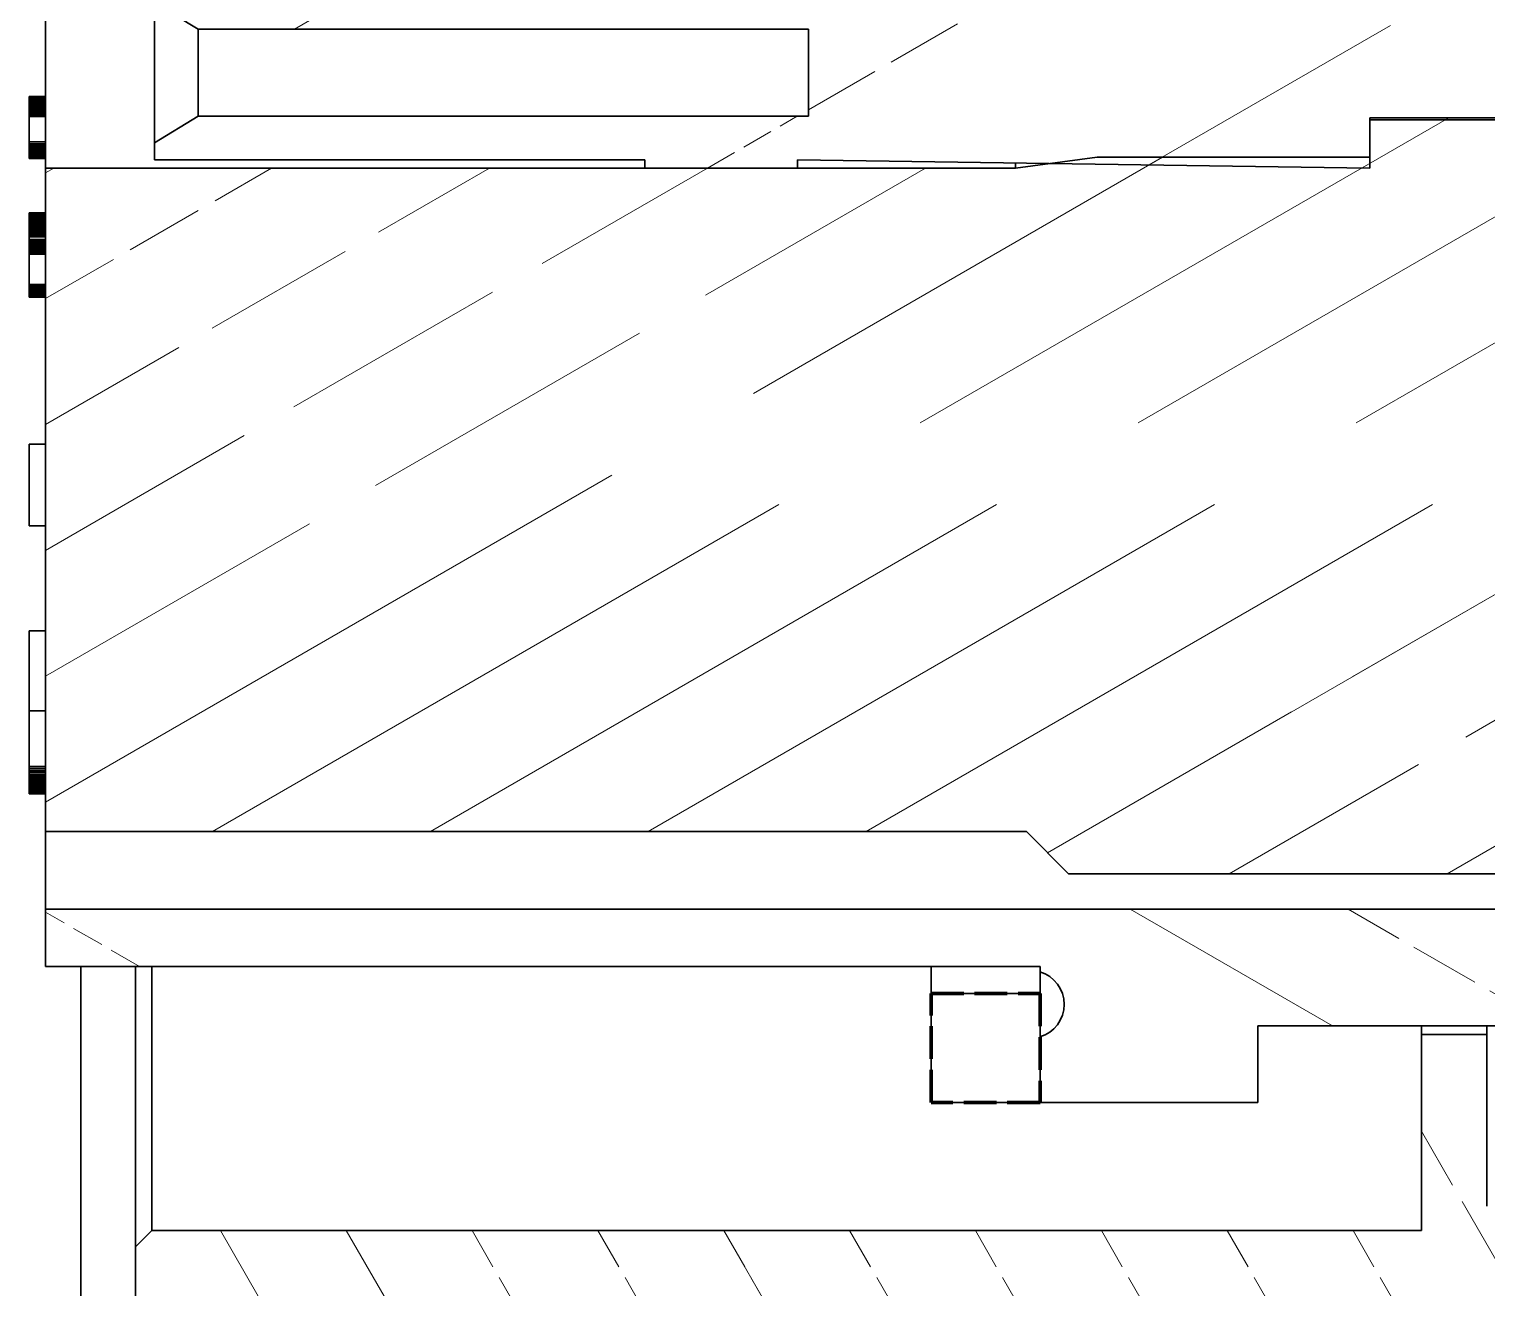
# Model space of a CAD drawing. Extents: x 23 to 417, y 3 to 294.
# Drawn here: x 310.43 to 323.81, y 120 to 131.55 of the extents above; entities that cross this region are included whole.
import ezdxf

# ---------------------------------------------------------------- set-up
doc = ezdxf.new("R2010")
doc.units = 0
doc.linetypes.add('DASHED', pattern=[15, 12, -3])
doc.layers.get('0').update_dxf_attribs({"lineweight": 13})

# ---------------------------------------------------------------- blocks, each defined once
blk = doc.blocks.new('BLOCK4532')
at = {"color": 7, "lineweight": 35, "ltscale": 0.04375}
for p, q in [((-18.25, -8.7), (-18.25, -6.95)), ((-18.25, -10.45), (-18.25, -8.7))]:
    blk.add_line(p, q, dxfattribs=at)
at = {"color": 7, "lineweight": 35, "ltscale": 0.023388}
for p, q in [((-15.45, -7.9), (-16.25, -7.415)), ((-15.45, -9.5), (-16.25, -9.985))]:
    blk.add_line(p, q, dxfattribs=at)
at = {"color": 7, "lineweight": 35, "ltscale": 0.060317}
blk.add_line((-16.25, -9.828), (-16.25, -7.415), dxfattribs=at)
at = {"color": 7, "lineweight": 35, "ltscale": 0.28}
for p, q in [((-15.45, -7.9), (-4.25, -7.9)), ((-15.45, -9.5), (-4.25, -9.5))]:
    blk.add_line(p, q, dxfattribs=at)
at = {"color": 7, "lineweight": 35, "ltscale": 0.037552}
blk.add_line((-15.45, -9.402), (-15.45, -7.9), dxfattribs=at)
at = {"color": 7, "lineweight": 35, "ltscale": 0.04}
blk.add_line((-4.25, -7.9), (-4.25, -9.5), dxfattribs=at)
at = {"color": 7, "lineweight": 35, "ltscale": 0.0075}
for p, q in [((-18.25, -9.138), (-18.55, -9.138)), ((-18.25, -9.138), (-18.55, -9.138)), ((-18.25, -9.139), (-18.55, -9.139)), ((-18.25, -9.141), (-18.55, -9.141)), ((-18.25, -9.143), (-18.55, -9.143)), ((-18.25, -9.146), (-18.55, -9.146)), ((-18.25, -9.15), (-18.55, -9.15)), ((-18.25, -9.154), (-18.55, -9.154)), ((-18.25, -9.159), (-18.55, -9.159)), ((-18.25, -9.165), (-18.55, -9.165)), ((-18.25, -9.171), (-18.55, -9.171)), ((-18.25, -9.178), (-18.55, -9.178)), ((-18.25, -9.185), (-18.55, -9.185)), ((-18.25, -9.192), (-18.55, -9.192)), ((-18.25, -9.2), (-18.55, -9.2)), ((-18.25, -9.208), (-18.55, -9.208)), ((-18.25, -9.216), (-18.55, -9.216)), ((-18.25, -9.225), (-18.55, -9.225)), ((-18.25, -9.234), (-18.55, -9.234)), ((-18.25, -9.244), (-18.55, -9.244)), ((-18.25, -9.253), (-18.55, -9.253)), ((-18.25, -9.263), (-18.55, -9.263)), ((-18.25, -9.274), (-18.55, -9.274)), ((-18.25, -9.285), (-18.55, -9.285)), ((-18.25, -9.297), (-18.55, -9.297)), ((-18.25, -9.309), (-18.55, -9.309)), ((-18.25, -9.322), (-18.55, -9.322)), ((-18.25, -9.336), (-18.55, -9.336)), ((-18.25, -9.349), (-18.55, -9.349)), ((-18.25, -9.364), (-18.55, -9.364)), ((-18.25, -9.379), (-18.55, -9.379)), ((-18.25, -9.389), (-18.55, -9.389)), ((-18.25, -9.4), (-18.55, -9.4)), ((-18.25, -9.414), (-18.55, -9.414)), ((-18.25, -9.428), (-18.55, -9.428)), ((-18.25, -9.445), (-18.55, -9.445)), ((-18.25, -9.462), (-18.55, -9.462)), ((-18.25, -9.482), (-18.55, -9.482)), ((-18.25, -9.502), (-18.55, -9.502)), ((-18.25, -9.969), (-18.55, -9.969)), ((-18.25, -10.004), (-18.55, -10.004)), ((-18.25, -10.034), (-18.55, -10.034)), ((-18.25, -10.061), (-18.55, -10.061)), ((-18.25, -10.084), (-18.55, -10.084)), ((-18.25, -10.103), (-18.55, -10.103)), ((-18.25, -10.119), (-18.55, -10.119)), ((-18.25, -10.132), (-18.55, -10.132)), ((-18.25, -10.146), (-18.55, -10.146)), ((-18.25, -10.159), (-18.55, -10.159)), ((-18.25, -10.172), (-18.55, -10.172)), ((-18.25, -10.186), (-18.55, -10.186)), ((-18.25, -10.199), (-18.55, -10.199)), ((-18.25, -10.211), (-18.55, -10.211)), ((-18.25, -10.224), (-18.55, -10.224)), ((-18.25, -10.237), (-18.55, -10.237)), ((-18.25, -10.249), (-18.55, -10.249)), ((-18.25, -10.251), (-18.55, -10.251)), ((-18.25, -10.256), (-18.55, -10.256)), ((-18.25, -10.261), (-18.55, -10.261)), ((-18.25, -10.265), (-18.55, -10.265)), ((-18.25, -10.268), (-18.55, -10.268)), ((-18.25, -10.271), (-18.55, -10.271)), ((-18.25, -10.272), (-18.55, -10.272)), ((-18.25, -10.274), (-18.55, -10.274)), ((-18.25, -10.274), (-18.55, -10.274)), ((-18.25, -11.269), (-18.55, -11.269)), ((-18.25, -11.27), (-18.55, -11.27)), ((-18.25, -11.271), (-18.55, -11.271)), ((-18.25, -11.274), (-18.55, -11.274)), ((-18.25, -11.278), (-18.55, -11.278)), ((-18.25, -11.282), (-18.55, -11.282)), ((-18.25, -11.288), (-18.55, -11.288)), ((-18.25, -11.295), (-18.55, -11.295)), ((-18.25, -11.303), (-18.55, -11.303)), ((-18.25, -11.312), (-18.55, -11.312)), ((-18.25, -11.322), (-18.55, -11.322)), ((-18.25, -11.333), (-18.55, -11.333)), ((-18.25, -11.345), (-18.55, -11.345)), ((-18.25, -11.357), (-18.55, -11.357)), ((-18.25, -11.371), (-18.55, -11.371)), ((-18.25, -11.385), (-18.55, -11.385)), ((-18.25, -11.4), (-18.55, -11.4)), ((-18.25, -11.416), (-18.55, -11.416)), ((-18.25, -11.433), (-18.55, -11.433)), ((-18.25, -11.45), (-18.55, -11.45)), ((-18.25, -11.469), (-18.55, -11.469)), ((-18.25, -11.488), (-18.55, -11.488)), ((-18.25, -11.509), (-18.55, -11.509)), ((-18.25, -11.53), (-18.55, -11.53)), ((-18.25, -11.553), (-18.55, -11.553)), ((-18.25, -11.577), (-18.55, -11.577)), ((-18.25, -11.602), (-18.55, -11.602)), ((-18.25, -11.629), (-18.55, -11.629)), ((-18.25, -11.656), (-18.55, -11.656)), ((-18.25, -11.685), (-18.55, -11.685)), ((-18.25, -11.714), (-18.55, -11.714)), ((-18.25, -11.763), (-18.55, -11.763)), ((-18.25, -11.766), (-18.55, -11.766)), ((-18.25, -11.794), (-18.55, -11.794)), ((-18.25, -11.823), (-18.55, -11.823)), ((-18.25, -11.853), (-18.55, -11.853)), ((-18.25, -11.883), (-18.55, -11.883)), ((-18.25, -11.913), (-18.55, -11.913)), ((-18.25, -11.944), (-18.55, -11.944)), ((-18.25, -11.975), (-18.55, -11.975)), ((-18.25, -12.007), (-18.55, -12.007)), ((-18.25, -12.029), (-18.55, -12.029)), ((-18.25, -12.586), (-18.55, -12.586)), ((-18.25, -12.609), (-18.55, -12.609)), ((-18.25, -12.63), (-18.55, -12.63)), ((-18.25, -12.651), (-18.55, -12.651)), ((-18.25, -12.67), (-18.55, -12.67)), ((-18.25, -12.688), (-18.55, -12.688)), ((-18.25, -12.705), (-18.55, -12.705)), ((-18.25, -12.721), (-18.55, -12.721)), ((-18.25, -12.736), (-18.55, -12.736)), ((-18.25, -12.749), (-18.55, -12.749)), ((-18.25, -12.761), (-18.55, -12.761)), ((-18.25, -12.773), (-18.55, -12.773)), ((-18.25, -12.783), (-18.55, -12.783)), ((-18.25, -12.791), (-18.55, -12.791)), ((-18.25, -12.799), (-18.55, -12.799)), ((-18.25, -12.806), (-18.55, -12.806)), ((-18.25, -12.811), (-18.55, -12.811)), ((-18.25, -12.815), (-18.55, -12.815)), ((-18.25, -12.818), (-18.55, -12.818)), ((-18.25, -12.82), (-18.55, -12.82)), ((-18.25, -12.82), (-18.55, -12.82)), ((-18.25, -15.515), (-18.55, -15.515)), ((-18.25, -17.015), (-18.55, -17.015)), ((-18.25, -18.942), (-18.55, -18.942)), ((-18.25, -20.41), (-18.55, -20.41)), ((-18.25, -21.433), (-18.55, -21.433)), ((-18.25, -21.469), (-18.55, -21.469)), ((-18.25, -21.504), (-18.55, -21.504)), ((-18.25, -21.538), (-18.55, -21.538)), ((-18.25, -21.57), (-18.55, -21.57)), ((-18.25, -21.6), (-18.55, -21.6)), ((-18.25, -21.628), (-18.55, -21.628)), ((-18.25, -21.655), (-18.55, -21.655)), ((-18.25, -21.679), (-18.55, -21.679)), ((-18.25, -21.703), (-18.55, -21.703)), ((-18.25, -21.724), (-18.55, -21.724)), ((-18.25, -21.744), (-18.55, -21.744)), ((-18.25, -21.764), (-18.55, -21.764)), ((-18.25, -21.782), (-18.55, -21.782)), ((-18.25, -21.799), (-18.55, -21.799)), ((-18.25, -21.815), (-18.55, -21.815)), ((-18.25, -21.83), (-18.55, -21.83)), ((-18.25, -21.845), (-18.55, -21.845)), ((-18.25, -21.858), (-18.55, -21.858)), ((-18.25, -21.87), (-18.55, -21.87)), ((-18.25, -21.882), (-18.55, -21.882)), ((-18.25, -21.892), (-18.55, -21.892)), ((-18.25, -21.901), (-18.55, -21.901)), ((-18.25, -21.909), (-18.55, -21.909)), ((-18.25, -21.916), (-18.55, -21.916)), ((-18.25, -21.922), (-18.55, -21.922)), ((-18.25, -21.927), (-18.55, -21.927)), ((-18.25, -21.931), (-18.55, -21.931)), ((-18.25, -21.934), (-18.55, -21.934)), ((-18.25, -21.935), (-18.55, -21.935)), ((-18.25, -21.936), (-18.55, -21.936))]:
    blk.add_line(p, q, dxfattribs=at)
at = {"color": 7, "lineweight": 35, "ltscale": 4.08e-05}
blk.add_line((-18.55, -9.139), (-18.55, -9.141), dxfattribs=at)
at = {"color": 7, "lineweight": 35, "ltscale": 5.76e-05}
blk.add_line((-18.55, -9.141), (-18.55, -9.143), dxfattribs=at)
at = {"color": 7, "lineweight": 35, "ltscale": 7.3625e-05}
for p, q in [((-18.55, -9.143), (-18.55, -9.146)), ((-18.55, -12.815), (-18.55, -12.818))]:
    blk.add_line(p, q, dxfattribs=at)
at = {"color": 7, "lineweight": 35, "ltscale": 9.0025e-05}
blk.add_line((-18.55, -9.146), (-18.55, -9.15), dxfattribs=at)
at = {"color": 7, "lineweight": 35, "ltscale": 0.00010645}
blk.add_line((-18.55, -9.15), (-18.55, -9.154), dxfattribs=at)
at = {"color": 7, "lineweight": 35, "ltscale": 0.000122825}
blk.add_line((-18.55, -9.154), (-18.55, -9.159), dxfattribs=at)
at = {"color": 7, "lineweight": 35, "ltscale": 0.00013885}
blk.add_line((-18.55, -9.159), (-18.55, -9.165), dxfattribs=at)
at = {"color": 7, "lineweight": 35, "ltscale": 0.00015565}
blk.add_line((-18.55, -9.165), (-18.55, -9.171), dxfattribs=at)
at = {"color": 7, "lineweight": 35, "ltscale": 0.00016785}
blk.add_line((-18.55, -9.171), (-18.55, -9.178), dxfattribs=at)
at = {"color": 7, "lineweight": 35, "ltscale": 0.0001766}
blk.add_line((-18.55, -9.178), (-18.55, -9.185), dxfattribs=at)
at = {"color": 7, "lineweight": 35, "ltscale": 0.00018465}
blk.add_line((-18.55, -9.185), (-18.55, -9.192), dxfattribs=at)
at = {"color": 7, "lineweight": 35, "ltscale": 0.0001934}
blk.add_line((-18.55, -9.192), (-18.55, -9.2), dxfattribs=at)
at = {"color": 7, "lineweight": 35, "ltscale": 0.000201425}
blk.add_line((-18.55, -9.2), (-18.55, -9.208), dxfattribs=at)
at = {"color": 7, "lineweight": 35, "ltscale": 0.000210175}
blk.add_line((-18.55, -9.208), (-18.55, -9.216), dxfattribs=at)
at = {"color": 7, "lineweight": 35, "ltscale": 0.000218575}
blk.add_line((-18.55, -9.216), (-18.55, -9.225), dxfattribs=at)
at = {"color": 7, "lineweight": 35, "ltscale": 0.000226975}
blk.add_line((-18.55, -9.225), (-18.55, -9.234), dxfattribs=at)
at = {"color": 7, "lineweight": 35, "ltscale": 0.00023575}
blk.add_line((-18.55, -9.234), (-18.55, -9.244), dxfattribs=at)
at = {"color": 7, "lineweight": 35, "ltscale": 0.000243775}
blk.add_line((-18.55, -9.244), (-18.55, -9.253), dxfattribs=at)
at = {"color": 7, "lineweight": 35, "ltscale": 0.000254825}
blk.add_line((-18.55, -9.253), (-18.55, -9.263), dxfattribs=at)
at = {"color": 7, "lineweight": 35, "ltscale": 0.0002674}
blk.add_line((-18.55, -9.263), (-18.55, -9.274), dxfattribs=at)
at = {"color": 7, "lineweight": 35, "ltscale": 0.00028075}
blk.add_line((-18.55, -9.274), (-18.55, -9.285), dxfattribs=at)
at = {"color": 7, "lineweight": 35, "ltscale": 0.00029375}
blk.add_line((-18.55, -9.285), (-18.55, -9.297), dxfattribs=at)
at = {"color": 7, "lineweight": 35, "ltscale": 0.000307075}
blk.add_line((-18.55, -9.297), (-18.55, -9.309), dxfattribs=at)
at = {"color": 7, "lineweight": 35, "ltscale": 0.000319675}
blk.add_line((-18.55, -9.309), (-18.55, -9.322), dxfattribs=at)
at = {"color": 7, "lineweight": 35, "ltscale": 0.000333025}
blk.add_line((-18.55, -9.322), (-18.55, -9.336), dxfattribs=at)
at = {"color": 7, "lineweight": 35, "ltscale": 0.000346}
blk.add_line((-18.55, -9.336), (-18.55, -9.349), dxfattribs=at)
at = {"color": 7, "lineweight": 35, "ltscale": 0.00035895}
blk.add_line((-18.55, -9.349), (-18.55, -9.364), dxfattribs=at)
at = {"color": 7, "lineweight": 35, "ltscale": 0.000371925}
blk.add_line((-18.55, -9.364), (-18.55, -9.379), dxfattribs=at)
at = {"color": 7, "lineweight": 35, "ltscale": 0.00025445}
blk.add_line((-18.55, -9.379), (-18.55, -9.389), dxfattribs=at)
at = {"color": 7, "lineweight": 35, "ltscale": 0.0002922}
blk.add_line((-18.55, -9.389), (-18.55, -9.4), dxfattribs=at)
at = {"color": 7, "lineweight": 35, "ltscale": 0.000329975}
blk.add_line((-18.55, -9.4), (-18.55, -9.414), dxfattribs=at)
at = {"color": 7, "lineweight": 35, "ltscale": 0.00036775}
blk.add_line((-18.55, -9.414), (-18.55, -9.428), dxfattribs=at)
at = {"color": 7, "lineweight": 35, "ltscale": 0.000405875}
blk.add_line((-18.55, -9.428), (-18.55, -9.445), dxfattribs=at)
at = {"color": 7, "lineweight": 35, "ltscale": 0.000443275}
blk.add_line((-18.55, -9.445), (-18.55, -9.462), dxfattribs=at)
at = {"color": 7, "lineweight": 35, "ltscale": 0.0004814}
blk.add_line((-18.55, -9.462), (-18.55, -9.482), dxfattribs=at)
at = {"color": 7, "lineweight": 35, "ltscale": 0.000519175}
blk.add_line((-18.55, -9.482), (-18.55, -9.502), dxfattribs=at)
at = {"color": 7, "lineweight": 35, "ltscale": 0.00055735}
blk.add_line((-18.55, -9.502), (-18.55, -9.525), dxfattribs=at)
at = {"color": 7, "lineweight": 35, "ltscale": 0.000595075}
blk.add_line((-18.55, -9.525), (-18.55, -9.548), dxfattribs=at)
at = {"color": 7, "lineweight": 35, "ltscale": 0.006139}
blk.add_line((-18.55, -9.548), (-18.55, -9.794), dxfattribs=at)
at = {"color": 7, "lineweight": 35, "ltscale": 0.002448}
blk.add_line((-15.45, -9.5), (-15.45, -9.402), dxfattribs=at)
at = {"color": 7, "lineweight": 35, "ltscale": 0.1375}
blk.add_line((11.55, -9.525), (6.05, -9.525), dxfattribs=at)
at = {"color": 7, "lineweight": 35, "ltscale": 0.018115}
blk.add_line((6.05, -9.525), (6.05, -10.25), dxfattribs=at)
at = {"color": 7, "lineweight": 35, "ltscale": 0.14}
blk.add_line((6.05, -9.565), (11.65, -9.565), dxfattribs=at)
at = {"color": 7, "lineweight": 35, "ltscale": 0.022125}
blk.add_line((6.05, -9.565), (6.05, -10.45), dxfattribs=at)
at = {"color": 7, "lineweight": 35, "ltscale": 0.001237}
blk.add_line((-18.55, -9.794), (-18.55, -9.844), dxfattribs=at)
at = {"color": 7, "lineweight": 35, "ltscale": 0.001143}
blk.add_line((-18.55, -9.844), (-18.55, -9.889), dxfattribs=at)
at = {"color": 7, "lineweight": 35, "ltscale": 0.001048}
blk.add_line((-18.55, -9.889), (-18.55, -9.931), dxfattribs=at)
at = {"color": 7, "lineweight": 35, "ltscale": 0.003933}
blk.add_line((-16.25, -9.985), (-16.25, -9.828), dxfattribs=at)
at = {"color": 7, "lineweight": 35, "ltscale": 0.000953675}
blk.add_line((-18.55, -9.931), (-18.55, -9.969), dxfattribs=at)
at = {"color": 7, "lineweight": 35, "ltscale": 0.00085945}
blk.add_line((-18.55, -9.969), (-18.55, -10.004), dxfattribs=at)
at = {"color": 7, "lineweight": 35, "ltscale": 0.000765225}
blk.add_line((-18.55, -10.004), (-18.55, -10.034), dxfattribs=at)
at = {"color": 7, "lineweight": 35, "ltscale": 0.00067025}
blk.add_line((-18.55, -10.034), (-18.55, -10.061), dxfattribs=at)
at = {"color": 7, "lineweight": 35, "ltscale": 0.0005764}
blk.add_line((-18.55, -10.061), (-18.55, -10.084), dxfattribs=at)
at = {"color": 7, "lineweight": 35, "ltscale": 0.0004818}
blk.add_line((-18.55, -10.084), (-18.55, -10.103), dxfattribs=at)
at = {"color": 7, "lineweight": 35, "ltscale": 0.0003872}
blk.add_line((-18.55, -10.103), (-18.55, -10.119), dxfattribs=at)
at = {"color": 7, "lineweight": 35, "ltscale": 0.000339125}
blk.add_line((-18.55, -10.119), (-18.55, -10.132), dxfattribs=at)
at = {"color": 7, "lineweight": 35, "ltscale": 0.000335675}
blk.add_line((-18.55, -10.132), (-18.55, -10.146), dxfattribs=at)
at = {"color": 7, "lineweight": 35, "ltscale": 0.000333425}
blk.add_line((-18.55, -10.146), (-18.55, -10.159), dxfattribs=at)
at = {"color": 7, "lineweight": 35, "ltscale": 0.00033035}
blk.add_line((-18.55, -10.159), (-18.55, -10.172), dxfattribs=at)
at = {"color": 7, "lineweight": 35, "ltscale": 0.007875}
blk.add_line((-16.25, -9.985), (-16.25, -10.3), dxfattribs=at)
at = {"color": 7, "lineweight": 35, "ltscale": 0.0003273}
blk.add_line((-18.55, -10.172), (-18.55, -10.186), dxfattribs=at)
at = {"color": 7, "lineweight": 35, "ltscale": 0.000325}
blk.add_line((-18.55, -10.186), (-18.55, -10.199), dxfattribs=at)
at = {"color": 7, "lineweight": 35, "ltscale": 0.000321975}
blk.add_line((-18.55, -10.199), (-18.55, -10.211), dxfattribs=at)
at = {"color": 7, "lineweight": 35, "ltscale": 0.0003189}
blk.add_line((-18.55, -10.211), (-18.55, -10.224), dxfattribs=at)
at = {"color": 7, "lineweight": 35, "ltscale": 0.000316225}
blk.add_line((-18.55, -10.224), (-18.55, -10.237), dxfattribs=at)
at = {"color": 7, "lineweight": 35, "ltscale": 0.000313575}
blk.add_line((-18.55, -10.237), (-18.55, -10.249), dxfattribs=at)
at = {"color": 7, "lineweight": 35, "ltscale": 0.000134275}
blk.add_line((-18.55, -10.251), (-18.55, -10.256), dxfattribs=at)
at = {"color": 7, "lineweight": 35, "ltscale": 0.00011635}
blk.add_line((-18.55, -10.256), (-18.55, -10.261), dxfattribs=at)
at = {"color": 7, "lineweight": 35, "ltscale": 9.88e-05}
blk.add_line((-18.55, -10.261), (-18.55, -10.265), dxfattribs=at)
at = {"color": 7, "lineweight": 35, "ltscale": 8.05e-05}
blk.add_line((-18.55, -10.265), (-18.55, -10.268), dxfattribs=at)
at = {"color": 7, "lineweight": 35, "ltscale": 6.255e-05}
blk.add_line((-18.55, -10.268), (-18.55, -10.271), dxfattribs=at)
at = {"color": 7, "lineweight": 35, "ltscale": 4.4625e-05}
blk.add_line((-18.55, -10.271), (-18.55, -10.272), dxfattribs=at)
at = {"color": 7, "lineweight": 35, "ltscale": 2.71e-05}
blk.add_line((-18.55, -10.272), (-18.55, -10.274), dxfattribs=at)
at = {"color": 7, "lineweight": 35, "ltscale": 0.225}
blk.add_line((-16.25, -10.3), (-7.25, -10.3), dxfattribs=at)
at = {"color": 7, "lineweight": 35, "ltscale": 0.00375}
for p, q in [((-7.25, -10.3), (-7.25, -10.45)), ((-4.45, -10.3), (-4.45, -10.45))]:
    blk.add_line(p, q, dxfattribs=at)
at = {"color": 7, "lineweight": 35, "ltscale": 0.262527}
blk.add_line((-4.45, -10.3), (6.05, -10.45), dxfattribs=at)
at = {"color": 7, "lineweight": 35, "ltscale": 0.037832}
blk.add_line((1.05, -10.25), (-0.45, -10.45), dxfattribs=at)
blk.add_line((1.05, -10.25), (-0.45, -10.45), dxfattribs=at)
at = {"color": 7, "lineweight": 35, "ltscale": 0.002326}
blk.add_line((-0.45, -10.45), (-0.45, -10.357), dxfattribs=at)
at = {"color": 7, "lineweight": 35, "ltscale": 0.125}
blk.add_line((6.05, -10.25), (1.05, -10.25), dxfattribs=at)
at = {"color": 7, "lineweight": 35, "ltscale": 0.304375}
blk.add_line((-18.25, -22.625), (-18.25, -10.45), dxfattribs=at)
at = {"color": 7, "lineweight": 35, "ltscale": 0.445}
blk.add_line((-0.45, -10.45), (-18.25, -10.45), dxfattribs=at)
at = {"color": 7, "lineweight": 35, "ltscale": 0.07}
blk.add_line((-7.25, -10.45), (-4.45, -10.45), dxfattribs=at)
at = {"color": 7, "lineweight": 35, "ltscale": 3.9675e-05}
blk.add_line((-18.55, -11.27), (-18.55, -11.271), dxfattribs=at)
at = {"color": 7, "lineweight": 35, "ltscale": 6.56e-05}
blk.add_line((-18.55, -11.271), (-18.55, -11.274), dxfattribs=at)
at = {"color": 7, "lineweight": 35, "ltscale": 9.2325e-05}
blk.add_line((-18.55, -11.274), (-18.55, -11.278), dxfattribs=at)
at = {"color": 7, "lineweight": 35, "ltscale": 0.00011865}
blk.add_line((-18.55, -11.278), (-18.55, -11.282), dxfattribs=at)
at = {"color": 7, "lineweight": 35, "ltscale": 0.00014495}
blk.add_line((-18.55, -11.282), (-18.55, -11.288), dxfattribs=at)
at = {"color": 7, "lineweight": 35, "ltscale": 0.000171275}
blk.add_line((-18.55, -11.288), (-18.55, -11.295), dxfattribs=at)
at = {"color": 7, "lineweight": 35, "ltscale": 0.0001976}
blk.add_line((-18.55, -11.295), (-18.55, -11.303), dxfattribs=at)
at = {"color": 7, "lineweight": 35, "ltscale": 0.000223925}
blk.add_line((-18.55, -11.303), (-18.55, -11.312), dxfattribs=at)
at = {"color": 7, "lineweight": 35, "ltscale": 0.00025025}
for p, q in [((-18.55, -11.312), (-18.55, -11.322)), ((-18.55, -12.773), (-18.55, -12.783))]:
    blk.add_line(p, q, dxfattribs=at)
at = {"color": 7, "lineweight": 35, "ltscale": 0.0002739}
blk.add_line((-18.55, -11.322), (-18.55, -11.333), dxfattribs=at)
at = {"color": 7, "lineweight": 35, "ltscale": 0.000294475}
blk.add_line((-18.55, -11.333), (-18.55, -11.345), dxfattribs=at)
at = {"color": 7, "lineweight": 35, "ltscale": 0.0003151}
blk.add_line((-18.55, -11.345), (-18.55, -11.357), dxfattribs=at)
at = {"color": 7, "lineweight": 35, "ltscale": 0.000336075}
blk.add_line((-18.55, -11.357), (-18.55, -11.371), dxfattribs=at)
at = {"color": 7, "lineweight": 35, "ltscale": 0.000356675}
blk.add_line((-18.55, -11.371), (-18.55, -11.385), dxfattribs=at)
at = {"color": 7, "lineweight": 35, "ltscale": 0.00037765}
blk.add_line((-18.55, -11.385), (-18.55, -11.4), dxfattribs=at)
at = {"color": 7, "lineweight": 35, "ltscale": 0.000397875}
blk.add_line((-18.55, -11.4), (-18.55, -11.416), dxfattribs=at)
at = {"color": 7, "lineweight": 35, "ltscale": 0.00041885}
blk.add_line((-18.55, -11.416), (-18.55, -11.433), dxfattribs=at)
at = {"color": 7, "lineweight": 35, "ltscale": 0.00043985}
blk.add_line((-18.55, -11.433), (-18.55, -11.45), dxfattribs=at)
at = {"color": 7, "lineweight": 35, "ltscale": 0.000460425}
blk.add_line((-18.55, -11.45), (-18.55, -11.469), dxfattribs=at)
at = {"color": 7, "lineweight": 35, "ltscale": 0.00048485}
blk.add_line((-18.55, -11.469), (-18.55, -11.488), dxfattribs=at)
at = {"color": 7, "lineweight": 35, "ltscale": 0.00051345}
blk.add_line((-18.55, -11.488), (-18.55, -11.509), dxfattribs=at)
at = {"color": 7, "lineweight": 35, "ltscale": 0.00054245}
blk.add_line((-18.55, -11.509), (-18.55, -11.53), dxfattribs=at)
at = {"color": 7, "lineweight": 35, "ltscale": 0.000571075}
blk.add_line((-18.55, -11.53), (-18.55, -11.553), dxfattribs=at)
at = {"color": 7, "lineweight": 35, "ltscale": 0.000599275}
blk.add_line((-18.55, -11.553), (-18.55, -11.577), dxfattribs=at)
at = {"color": 7, "lineweight": 35, "ltscale": 0.0006283}
blk.add_line((-18.55, -11.577), (-18.55, -11.602), dxfattribs=at)
at = {"color": 7, "lineweight": 35, "ltscale": 0.000656875}
blk.add_line((-18.55, -11.602), (-18.55, -11.629), dxfattribs=at)
at = {"color": 7, "lineweight": 35, "ltscale": 0.0006855}
blk.add_line((-18.55, -11.629), (-18.55, -11.656), dxfattribs=at)
at = {"color": 7, "lineweight": 35, "ltscale": 0.0007145}
blk.add_line((-18.55, -11.656), (-18.55, -11.685), dxfattribs=at)
at = {"color": 7, "lineweight": 35, "ltscale": 0.000742725}
blk.add_line((-18.55, -11.685), (-18.55, -11.714), dxfattribs=at)
at = {"color": 7, "lineweight": 35, "ltscale": 0.001228}
blk.add_line((-18.55, -11.714), (-18.55, -11.763), dxfattribs=at)
at = {"color": 7, "lineweight": 35, "ltscale": 0.00071335}
blk.add_line((-18.55, -11.766), (-18.55, -11.794), dxfattribs=at)
at = {"color": 7, "lineweight": 35, "ltscale": 0.000725175}
blk.add_line((-18.55, -11.794), (-18.55, -11.823), dxfattribs=at)
at = {"color": 7, "lineweight": 35, "ltscale": 0.000737}
blk.add_line((-18.55, -11.823), (-18.55, -11.853), dxfattribs=at)
at = {"color": 7, "lineweight": 35, "ltscale": 0.00074845}
blk.add_line((-18.55, -11.853), (-18.55, -11.883), dxfattribs=at)
at = {"color": 7, "lineweight": 35, "ltscale": 0.00076065}
blk.add_line((-18.55, -11.883), (-18.55, -11.913), dxfattribs=at)
at = {"color": 7, "lineweight": 35, "ltscale": 0.000772075}
blk.add_line((-18.55, -11.913), (-18.55, -11.944), dxfattribs=at)
at = {"color": 7, "lineweight": 35, "ltscale": 0.000784325}
blk.add_line((-18.55, -11.944), (-18.55, -11.975), dxfattribs=at)
at = {"color": 7, "lineweight": 35, "ltscale": 0.000795725}
blk.add_line((-18.55, -11.975), (-18.55, -12.007), dxfattribs=at)
at = {"color": 7, "lineweight": 35, "ltscale": 0.000551603}
blk.add_line((-18.55, -12.007), (-18.55, -12.029), dxfattribs=at)
at = {"color": 7, "lineweight": 35, "ltscale": 0.013916}
blk.add_line((-18.55, -12.029), (-18.55, -12.586), dxfattribs=at)
at = {"color": 7, "lineweight": 35, "ltscale": 0.000568775}
blk.add_line((-18.55, -12.586), (-18.55, -12.609), dxfattribs=at)
at = {"color": 7, "lineweight": 35, "ltscale": 0.000539775}
blk.add_line((-18.55, -12.609), (-18.55, -12.63), dxfattribs=at)
at = {"color": 7, "lineweight": 35, "ltscale": 0.000510775}
blk.add_line((-18.55, -12.63), (-18.55, -12.651), dxfattribs=at)
at = {"color": 7, "lineweight": 35, "ltscale": 0.0004822}
blk.add_line((-18.55, -12.651), (-18.55, -12.67), dxfattribs=at)
at = {"color": 7, "lineweight": 35, "ltscale": 0.000453175}
blk.add_line((-18.55, -12.67), (-18.55, -12.688), dxfattribs=at)
at = {"color": 7, "lineweight": 35, "ltscale": 0.0004242}
blk.add_line((-18.55, -12.688), (-18.55, -12.705), dxfattribs=at)
at = {"color": 7, "lineweight": 35, "ltscale": 0.0003952}
blk.add_line((-18.55, -12.705), (-18.55, -12.721), dxfattribs=at)
at = {"color": 7, "lineweight": 35, "ltscale": 0.0003666}
blk.add_line((-18.55, -12.721), (-18.55, -12.736), dxfattribs=at)
at = {"color": 7, "lineweight": 35, "ltscale": 0.0003376}
blk.add_line((-18.55, -12.736), (-18.55, -12.749), dxfattribs=at)
at = {"color": 7, "lineweight": 35, "ltscale": 0.0003086}
blk.add_line((-18.55, -12.749), (-18.55, -12.761), dxfattribs=at)
at = {"color": 7, "lineweight": 35, "ltscale": 0.000279225}
blk.add_line((-18.55, -12.761), (-18.55, -12.773), dxfattribs=at)
at = {"color": 7, "lineweight": 35, "ltscale": 0.0002205}
blk.add_line((-18.55, -12.783), (-18.55, -12.791), dxfattribs=at)
at = {"color": 7, "lineweight": 35, "ltscale": 0.0001911}
blk.add_line((-18.55, -12.791), (-18.55, -12.799), dxfattribs=at)
at = {"color": 7, "lineweight": 35, "ltscale": 0.00016175}
blk.add_line((-18.55, -12.799), (-18.55, -12.806), dxfattribs=at)
at = {"color": 7, "lineweight": 35, "ltscale": 0.000132375}
blk.add_line((-18.55, -12.806), (-18.55, -12.811), dxfattribs=at)
at = {"color": 7, "lineweight": 35, "ltscale": 0.000103}
blk.add_line((-18.55, -12.811), (-18.55, -12.815), dxfattribs=at)
at = {"color": 7, "lineweight": 35, "ltscale": 4.425e-05}
blk.add_line((-18.55, -12.818), (-18.55, -12.82), dxfattribs=at)
at = {"color": 7, "lineweight": 35, "ltscale": 0.0375}
blk.add_line((-18.55, -15.515), (-18.55, -17.015), dxfattribs=at)
at = {"color": 7, "lineweight": 35, "ltscale": 0.036714}
blk.add_line((-18.55, -18.942), (-18.55, -20.41), dxfattribs=at)
at = {"color": 7, "lineweight": 35, "ltscale": 0.025554}
blk.add_line((-18.55, -20.41), (-18.55, -21.433), dxfattribs=at)
at = {"color": 7, "lineweight": 35, "ltscale": 0.000920125}
blk.add_line((-18.55, -21.433), (-18.55, -21.469), dxfattribs=at)
at = {"color": 7, "lineweight": 35, "ltscale": 0.000877575}
blk.add_line((-18.55, -21.469), (-18.55, -21.504), dxfattribs=at)
at = {"color": 7, "lineweight": 35, "ltscale": 0.000835225}
blk.add_line((-18.55, -21.504), (-18.55, -21.538), dxfattribs=at)
at = {"color": 7, "lineweight": 35, "ltscale": 0.000792675}
blk.add_line((-18.55, -21.538), (-18.55, -21.57), dxfattribs=at)
at = {"color": 7, "lineweight": 35, "ltscale": 0.00075035}
blk.add_line((-18.55, -21.57), (-18.55, -21.6), dxfattribs=at)
at = {"color": 7, "lineweight": 35, "ltscale": 0.00070765}
blk.add_line((-18.55, -21.6), (-18.55, -21.628), dxfattribs=at)
at = {"color": 7, "lineweight": 35, "ltscale": 0.00066545}
blk.add_line((-18.55, -21.628), (-18.55, -21.655), dxfattribs=at)
at = {"color": 7, "lineweight": 35, "ltscale": 0.00062275}
blk.add_line((-18.55, -21.655), (-18.55, -21.679), dxfattribs=at)
at = {"color": 7, "lineweight": 35, "ltscale": 0.000580425}
blk.add_line((-18.55, -21.679), (-18.55, -21.703), dxfattribs=at)
at = {"color": 7, "lineweight": 35, "ltscale": 0.00053805}
blk.add_line((-18.55, -21.703), (-18.55, -21.724), dxfattribs=at)
at = {"color": 7, "lineweight": 35, "ltscale": 0.0005043}
blk.add_line((-18.55, -21.724), (-18.55, -21.744), dxfattribs=at)
at = {"color": 7, "lineweight": 35, "ltscale": 0.0004799}
blk.add_line((-18.55, -21.744), (-18.55, -21.764), dxfattribs=at)
at = {"color": 7, "lineweight": 35, "ltscale": 0.000455275}
blk.add_line((-18.55, -21.764), (-18.55, -21.782), dxfattribs=at)
at = {"color": 7, "lineweight": 35, "ltscale": 0.000430875}
blk.add_line((-18.55, -21.782), (-18.55, -21.799), dxfattribs=at)
at = {"color": 7, "lineweight": 35, "ltscale": 0.000406275}
blk.add_line((-18.55, -21.799), (-18.55, -21.815), dxfattribs=at)
at = {"color": 7, "lineweight": 35, "ltscale": 0.00038165}
blk.add_line((-18.55, -21.815), (-18.55, -21.83), dxfattribs=at)
at = {"color": 7, "lineweight": 35, "ltscale": 0.00035705}
blk.add_line((-18.55, -21.83), (-18.55, -21.845), dxfattribs=at)
at = {"color": 7, "lineweight": 35, "ltscale": 0.00033245}
blk.add_line((-18.55, -21.845), (-18.55, -21.858), dxfattribs=at)
at = {"color": 7, "lineweight": 35, "ltscale": 0.00030805}
blk.add_line((-18.55, -21.858), (-18.55, -21.87), dxfattribs=at)
at = {"color": 7, "lineweight": 35, "ltscale": 0.000283425}
blk.add_line((-18.55, -21.87), (-18.55, -21.882), dxfattribs=at)
at = {"color": 7, "lineweight": 35, "ltscale": 0.0002575}
blk.add_line((-18.55, -21.882), (-18.55, -21.892), dxfattribs=at)
at = {"color": 7, "lineweight": 35, "ltscale": 0.0002306}
blk.add_line((-18.55, -21.892), (-18.55, -21.901), dxfattribs=at)
at = {"color": 7, "lineweight": 35, "ltscale": 0.000203325}
blk.add_line((-18.55, -21.901), (-18.55, -21.909), dxfattribs=at)
at = {"color": 7, "lineweight": 35, "ltscale": 0.000176225}
blk.add_line((-18.55, -21.909), (-18.55, -21.916), dxfattribs=at)
at = {"color": 7, "lineweight": 35, "ltscale": 0.00014915}
blk.add_line((-18.55, -21.916), (-18.55, -21.922), dxfattribs=at)
at = {"color": 7, "lineweight": 35, "ltscale": 0.000122075}
blk.add_line((-18.55, -21.922), (-18.55, -21.927), dxfattribs=at)
at = {"color": 7, "lineweight": 35, "ltscale": 9.48e-05}
blk.add_line((-18.55, -21.927), (-18.55, -21.931), dxfattribs=at)
at = {"color": 7, "lineweight": 35, "ltscale": 6.77e-05}
blk.add_line((-18.55, -21.931), (-18.55, -21.934), dxfattribs=at)
at = {"color": 7, "lineweight": 35, "ltscale": 4.0825e-05}
blk.add_line((-18.55, -21.934), (-18.55, -21.935), dxfattribs=at)
at = {"color": 7, "lineweight": 35, "ltscale": 0.45}
blk.add_line((-18.25, -22.625), (-0.25, -22.625), dxfattribs=at)
at = {"color": 7, "lineweight": 35, "ltscale": 0.035628}
blk.add_line((-18.25, -22.625), (-18.25, -24.05), dxfattribs=at)
at = {"color": 7, "lineweight": 35, "ltscale": 0.0274}
blk.add_line((-0.25, -22.625), (0.525, -23.4), dxfattribs=at)
at = {"color": 7, "lineweight": 35, "ltscale": 0.363125}
blk.add_line((15.05, -23.4), (0.525, -23.4), dxfattribs=at)
at = {"color": 7, "lineweight": 35, "ltscale": 0.02625}
blk.add_line((-18.25, -25.1), (-18.25, -24.05), dxfattribs=at)
at = {"color": 7, "lineweight": 35}
for p, q in [((-18.25, -24.05), (18.117, -24.05)), ((-16.3, -29.95), (7, -29.95))]:
    blk.add_line(p, q, dxfattribs=at)
at = {"color": 7, "lineweight": 35, "ltscale": 0.45625}
blk.add_line((-18.25, -25.1), (0, -25.1), dxfattribs=at)
at = {"color": 7, "lineweight": 35, "ltscale": 0.153751}
blk.add_line((-17.6, -31.25), (-17.6, -25.1), dxfattribs=at)
at = {"color": 7, "lineweight": 35, "ltscale": 0.12875}
blk.add_line((-16.6, -30.25), (-16.6, -25.1), dxfattribs=at)
at = {"color": 7, "lineweight": 35, "ltscale": 0.12125}
blk.add_line((-16.3, -29.95), (-16.3, -25.1), dxfattribs=at)
at = {"color": 7, "lineweight": 35, "ltscale": 0.0125}
blk.add_line((-2, -25.1), (-2, -25.6), dxfattribs=at)
at = {"color": 7, "lineweight": 35, "ltscale": 0.0025}
blk.add_line((0, -25.2), (0, -25.1), dxfattribs=at)
at = {"color": 7, "lineweight": 35, "ltscale": 0.01}
blk.add_line((0, -25.2), (0, -25.6), dxfattribs=at)
at = {"color": 7, "lineweight": 35, "ltscale": 0.029882}
blk.add_line((0, -25.201), (0, -26.396), dxfattribs=at)
at = {"color": 7, "lineweight": 35, "ltscale": 0.05}
for p, q in [((-2, -27.6), (-2, -25.6)), ((0, -25.6), (-2, -25.6)), ((0, -27.6), (0, -25.6)), ((0, -27.6), (-2, -27.6))]:
    blk.add_line(p, q, dxfattribs=at)
at = {"color": 7, "lineweight": 35, "ltscale": 0.035156}
blk.add_line((4, -27.6), (4, -26.194), dxfattribs=at)
at = {"color": 7, "lineweight": 35, "ltscale": 0.04527}
blk.add_line((5.811, -26.194), (4, -26.194), dxfattribs=at)
at = {"color": 7, "lineweight": 35, "ltscale": 0.11348}
blk.add_line((10.35, -26.194), (5.811, -26.194), dxfattribs=at)
at = {"color": 7, "lineweight": 35, "ltscale": 0.00391}
for p, q in [((7, -26.194), (7, -26.35)), ((8.2, -26.194), (8.2, -26.35))]:
    blk.add_line(p, q, dxfattribs=at)
at = {"color": 7, "lineweight": 35, "ltscale": 0.030102}
blk.add_line((0, -27.6), (0, -26.396), dxfattribs=at)
at = {"color": 7, "lineweight": 35, "ltscale": 0.09}
blk.add_line((7, -29.95), (7, -26.35), dxfattribs=at)
at = {"color": 7, "lineweight": 35, "ltscale": 0.03}
blk.add_line((7, -26.35), (8.2, -26.35), dxfattribs=at)
at = {"color": 7, "lineweight": 35, "ltscale": 0.07875}
blk.add_line((8.2, -29.5), (8.2, -26.35), dxfattribs=at)
at = {"color": 7, "lineweight": 35, "ltscale": 0.1}
blk.add_line((0, -27.6), (4, -27.6), dxfattribs=at)
at = {"color": 7, "lineweight": 35, "ltscale": 0.010607}
blk.add_line((-16.3, -29.95), (-16.6, -30.25), dxfattribs=at)
at = {"color": 7, "lineweight": 35, "ltscale": 0.025}
blk.add_line((-16.6, -31.25), (-16.6, -30.25), dxfattribs=at)
at = {"color": 7, "lineweight": 35}
for start, end in [(359.9999, 73.26), (286.74, 359.9999)]:
    blk.add_arc((-0.18, -25.798), 0.624, start, end, dxfattribs=at)
blk = doc.blocks.new('BLOCK4548')
at = {"color": 7, "lineweight": 13, "ltscale": 0.04}
blk.add_line((-13.683, -7.9), (-12.298, -7.1), dxfattribs=at)
at = {"color": 7, "linetype": 'DASHED', "lineweight": 13, "ltscale": 0.117138}
blk.add_line((-4.25, -9.382), (-0.192, -7.039), dxfattribs=at)
at = {"color": 7, "lineweight": 13, "ltscale": 0.127857}
blk.add_line((2, -10.392), (6.429, -7.835), dxfattribs=at)
at = {"color": 7, "linetype": 'DASHED', "lineweight": 13, "ltscale": 0.0475}
blk.add_line((-6.1, -10.45), (-4.454, -9.5), dxfattribs=at)
at = {"color": 7, "linetype": 'DASHED', "lineweight": 13, "ltscale": 0.025}
blk.add_line((18.705, -9.985), (19.571, -9.485), dxfattribs=at)
blk = doc.blocks.new('BLOCK4558')
at = {"color": 7, "linetype": 'DASHED', "lineweight": 13, "ltscale": 0.11444}
blk.add_line((9.289, -32.089), (7, -28.124), dxfattribs=at)
at = {"color": 7, "linetype": 'DASHED', "lineweight": 13, "ltscale": 0.057735}
blk.add_line((11.258, -31.5), (10.104, -29.5), dxfattribs=at)
at = {"color": 7, "linetype": 'DASHED', "lineweight": 13, "ltscale": 0.138564}
for p, q in [((-12.269, -34.75), (-15.04, -29.95)), ((-9.959, -34.75), (-12.731, -29.95))]:
    blk.add_line(p, q, dxfattribs=at)
at = {"color": 7, "linetype": 'DASHED', "lineweight": 13, "ltscale": 0.076499}
for p, q in [((-8.891, -32.6), (-10.421, -29.95)), ((-6.582, -32.6), (-8.112, -29.95)), ((-4.272, -32.6), (-5.802, -29.95)), ((-1.963, -32.6), (-3.493, -29.95)), ((0.346, -32.6), (-1.184, -29.95)), ((2.656, -32.6), (1.126, -29.95)), ((4.965, -32.6), (3.435, -29.95)), ((7.275, -32.6), (5.745, -29.95))]:
    blk.add_line(p, q, dxfattribs=at)
at = {"color": 7, "lineweight": 13, "ltscale": 0.076499}
blk.add_line((-4.272, -32.6), (-5.802, -29.95), dxfattribs=at)
at = {"color": 7, "linetype": 'DASHED', "lineweight": 13, "ltscale": 0.101095}
blk.add_line((-14.578, -34.75), (-16.6, -31.248), dxfattribs=at)
at = {"color": 7, "linetype": 'DASHED', "lineweight": 13, "ltscale": 0.047821}
for p, q in [((-7.65, -34.75), (-8.606, -33.093)), ((-5.34, -34.75), (-6.297, -33.093)), ((-3.031, -34.75), (-3.988, -33.093)), ((-0.722, -34.75), (-1.678, -33.093)), ((1.588, -34.75), (0.631, -33.093)), ((3.897, -34.75), (2.941, -33.093)), ((6.207, -34.75), (5.25, -33.093))]:
    blk.add_line(p, q, dxfattribs=at)
at = {"color": 7, "lineweight": 13, "ltscale": 0.047821}
blk.add_line((-3.031, -34.75), (-3.988, -33.093), dxfattribs=at)
at = {"color": 7, "linetype": 'DASHED', "lineweight": 13, "ltscale": 0.05062}
blk.add_line((8.516, -34.75), (7.504, -32.996), dxfattribs=at)
at = {"color": 7, "linetype": 'DASHED', "lineweight": 13, "ltscale": 0.035625}
blk.add_line((-16.887, -34.75), (-17.6, -33.516), dxfattribs=at)
blk = doc.blocks.new('BLOCK4562')
at = {"color": 7, "lineweight": 13, "ltscale": 0.107188}
blk.add_line((5.369, -26.194), (1.656, -24.05), dxfattribs=at)
at = {"color": 7, "linetype": 'DASHED', "lineweight": 13, "ltscale": 0.107188}
blk.add_line((9.369, -26.194), (5.656, -24.05), dxfattribs=at)
at = {"color": 7, "linetype": 'DASHED', "lineweight": 13, "ltscale": 0.049781}
blk.add_line((-16.526, -25.1), (-18.25, -24.104), dxfattribs=at)
blk = doc.blocks.new('BLOCK4564')
at = {"color": 7, "linetype": 'DASHED', "lineweight": 13}
for p, q in [((-15.188, -22.625), (7.502, -9.525)), ((-11.188, -22.625), (11.502, -9.525)), ((-18.25, -22.084), (2.246, -10.25)), ((-7.188, -22.625), (13.701, -10.565)), ((-3.188, -22.625), (15.05, -12.095))]:
    blk.add_line(p, q, dxfattribs=at)
at = {"color": 7, "lineweight": 13, "ltscale": 0.004332}
blk.add_line((-18.25, -10.537), (-18.1, -10.45), dxfattribs=at)
at = {"color": 7, "linetype": 'DASHED', "lineweight": 13, "ltscale": 0.466212}
blk.add_line((-18.25, -19.774), (-2.1, -10.45), dxfattribs=at)
at = {"color": 7, "linetype": 'DASHED', "lineweight": 13, "ltscale": 0.350742}
blk.add_line((-18.25, -17.465), (-6.1, -10.45), dxfattribs=at)
at = {"color": 7, "linetype": 'DASHED', "lineweight": 13, "ltscale": 0.235272}
blk.add_line((-18.25, -15.155), (-10.1, -10.45), dxfattribs=at)
at = {"color": 7, "linetype": 'DASHED', "lineweight": 13, "ltscale": 0.119802}
blk.add_line((-18.25, -12.846), (-14.1, -10.45), dxfattribs=at)
at = {"color": 7, "linetype": 'DASHED', "lineweight": 13, "ltscale": 0.004332}
blk.add_line((-18.25, -10.537), (-18.1, -10.45), dxfattribs=at)
at = {"color": 7, "lineweight": 13, "ltscale": 0.430448}
blk.add_line((0.139, -23.014), (15.05, -14.405), dxfattribs=at)
at = {"color": 7, "linetype": 'DASHED', "lineweight": 13, "ltscale": 0.430448}
blk.add_line((0.139, -23.014), (15.05, -14.405), dxfattribs=at)
at = {"color": 7, "linetype": 'DASHED', "lineweight": 13, "ltscale": 0.334285}
blk.add_line((3.47, -23.4), (15.05, -16.714), dxfattribs=at)
at = {"color": 7, "linetype": 'DASHED', "lineweight": 13, "ltscale": 0.218815}
blk.add_line((7.47, -23.4), (15.05, -19.024), dxfattribs=at)
at = {"color": 7, "linetype": 'DASHED', "lineweight": 13, "ltscale": 0.103345}
blk.add_line((11.47, -23.4), (15.05, -21.333), dxfattribs=at)
blk = doc.blocks.new('BLOCK4568')
at = {"color": 7, "linetype": 'DASHED', "lineweight": 140, "ltscale": 0.05}
for p, q in [((-2, -25.6), (0, -25.6)), ((-2, -27.6), (-2, -25.6)), ((0, -25.6), (0, -27.6)), ((0, -27.6), (-2, -27.6))]:
    blk.add_line(p, q, dxfattribs=at)

msp = doc.modelspace()

# ---------------------------------------------------------------- block references
at = {"lineweight": 0, "xscale": 0.5, "yscale": 0.5, "zscale": 0.5}
for name in ['BLOCK4532', 'BLOCK4548', 'BLOCK4564', 'BLOCK4562', 'BLOCK4568', 'BLOCK4558']:
    msp.add_blockref(name, (319.7082, 135.5006), dxfattribs=at)

doc.saveas('drawing.dxf')
